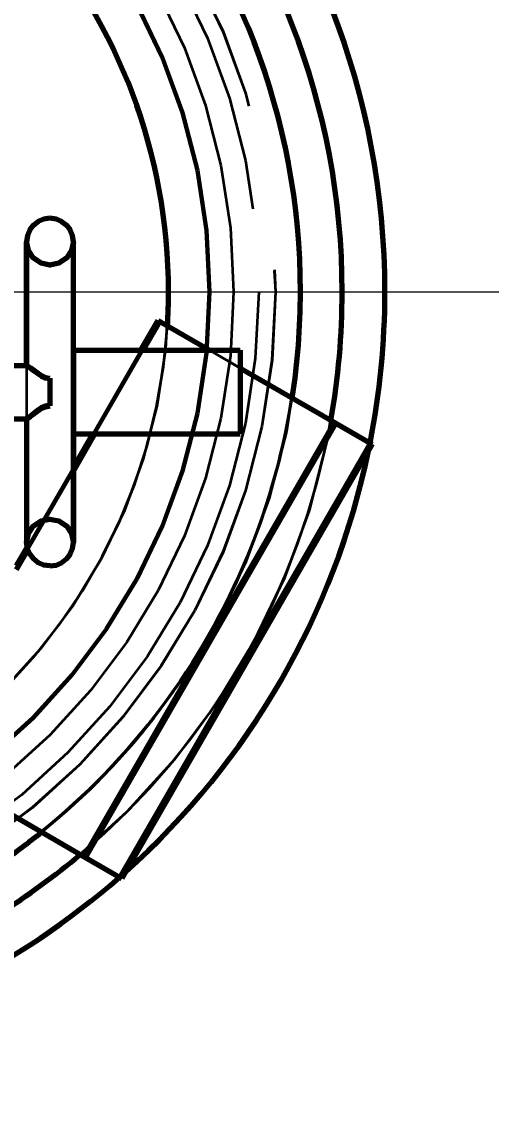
# Model space of a CAD drawing. Header units: millimetres. Extents: x 0 to 2382, y 0 to 420.
# Drawn here: x 165.48 to 168.29, y 138.74 to 145.2 of the extents above; entities that cross this region are included whole.
import ezdxf

# ---------------------------------------------------------------- set-up
doc = ezdxf.new("R2010")
doc.units = ezdxf.units.MM
doc.linetypes.add('IRAM-E-TRAZOS', pattern=[5, 4, -1])
doc.linetypes.add('IRAM-F-TRAZO-PUNTO', pattern=[20, 15, -2, 1, -2])
for name, color, linetype, lineweight in [('01-VISIBLE', 7, 'CONTINUOUS', 70), ('02-OCULTA', 4, 'IRAM-E-TRAZOS', 35), ('03-EJE', 1, 'IRAM-F-TRAZO-PUNTO', 18), ('04-COTA', 3, 'CONTINUOUS', 18)]:
    doc.layers.add(name, color=color, linetype=linetype, lineweight=lineweight)
doc.styles.add('ISO3098', font='isocpeur.ttf')
doc.dimstyles.new('FLAMA-IRAM', dxfattribs={"dimtxt": 3.5, "dimasz": 3.5, "dimexe": 2, "dimexo": 1.5, "dimgap": 1, "dimtad": 1, "dimdec": 1, "dimtxsty": 'ISO3098', "dimblk": 'IRAM_FLECHA', "dimblk1": 'IRAM_FLECHA', "dimblk2": 'IRAM_FLECHA', "dimcen": 2.5, "dimclrd": 256, "dimclre": 256, "dimclrt": 256, "dimazin": 3, "dimtfac": 1, "dimtmove": 0, "dimatfit": 3, "dimlwd": 18, "dimlwe": 18})

# ---------------------------------------------------------------- blocks, each defined once
blk = doc.blocks.new('IRAM_FLECHA')
blk.add_solid([(0, 0), (-1, 0.125), (-1, -0.125)])

msp = doc.modelspace()

# ---------------------------------------------------------------- linework, layer by layer
at = {"layer": '01-VISIBLE'}
for p, q in [((166.1948, 143.2375), (166.2976, 143.4157)), ((166.2075, 143.2375), (166.3072, 143.4102)), ((166.2976, 143.4157), (166.3072, 143.4102)), ((166.3072, 143.4102), (166.6062, 143.2375)), ((165.79, 143.2375), (166.79, 143.2375)), ((164.85, 143.1475), (165.5107, 143.1475)), ((166.79, 143.1314), (167.3621, 142.8011)), ((164.85, 142.8275), (165.5107, 142.8275)), ((165.8621, 140.203), (167.3621, 142.8011)), ((167.3621, 142.8011), (167.5804, 142.675)), ((165.79, 142.5144), (165.9188, 142.7375)), ((165.79, 142.5364), (165.9061, 142.7375)), ((165.79, 142.7375), (166.79, 142.7375)), ((167.5804, 142.675), (166.0804, 140.077)), ((165.45, 141.9475), (165.5133, 142.0572)), ((165.45, 141.9255), (165.5175, 142.0424)), ((165.35, 140.4987), (165.8621, 140.203)), ((165.8621, 140.203), (166.0804, 140.077))]:
    msp.add_line(p, q, dxfattribs=at)
for points in [[(165.65, 144.0275), (165.6138, 144.0227), (165.58, 144.0087), (165.551, 143.9865), (165.5288, 143.9575), (165.5148, 143.9237), (165.51, 143.8875)], [(165.79, 143.8875), (165.7852, 143.9237), (165.7712, 143.9575), (165.749, 143.9865), (165.72, 144.0087), (165.6862, 144.0227), (165.65, 144.0275)], [(165.51, 143.1475), (165.51, 143.2004), (165.51, 143.2532), (165.51, 143.3061), (165.51, 143.3589), (165.51, 143.4118), (165.51, 143.4646), (165.51, 143.5175), (165.51, 143.5704), (165.51, 143.6232), (165.51, 143.6761), (165.51, 143.7289), (165.51, 143.7818), (165.51, 143.8346), (165.51, 143.8875)], [(165.79, 143.8875), (165.7793, 143.8339), (165.749, 143.7885), (165.7036, 143.7582), (165.65, 143.7475), (165.5964, 143.7582), (165.551, 143.7885), (165.5207, 143.8339), (165.51, 143.8875)], [(165.51, 143.8875), (165.51, 143.8346), (165.51, 143.7818), (165.51, 143.7289), (165.51, 143.6761), (165.51, 143.6232), (165.51, 143.5704), (165.51, 143.5175), (165.51, 143.4646), (165.51, 143.4118), (165.51, 143.3589), (165.51, 143.3061), (165.51, 143.2532), (165.51, 143.2004), (165.51, 143.1475)], [(165.79, 142.0875), (165.79, 142.1375), (165.79, 142.1875), (165.79, 142.2375), (165.79, 142.2875), (165.79, 142.3375), (165.79, 142.3875), (165.79, 142.4375), (165.79, 142.4875), (165.79, 142.5375), (165.79, 142.5875), (165.79, 142.6375), (165.79, 142.6875), (165.79, 142.7375), (165.79, 142.7875), (165.79, 142.8375), (165.79, 142.8875), (165.79, 142.9375), (165.79, 142.9875), (165.79, 143.0375), (165.79, 143.0875), (165.79, 143.1375), (165.79, 143.1875), (165.79, 143.2375), (165.79, 143.2875), (165.79, 143.3375), (165.79, 143.3875), (165.79, 143.4375), (165.79, 143.4875), (165.79, 143.5375), (165.79, 143.5875), (165.79, 143.6375), (165.79, 143.6875), (165.79, 143.7375), (165.79, 143.7875), (165.79, 143.8375), (165.79, 143.8875)], [(165.79, 142.9875), (165.79, 143.0375), (165.79, 143.0875), (165.79, 143.1375), (165.79, 143.1875), (165.79, 143.2375), (165.79, 143.2875), (165.79, 143.3375), (165.79, 143.3875), (165.79, 143.4375), (165.79, 143.4875), (165.79, 143.5375), (165.79, 143.5875), (165.79, 143.6375), (165.79, 143.6875), (165.79, 143.7375), (165.79, 143.7875), (165.79, 143.8375), (165.79, 143.8875)], [(165.79, 143.2375), (165.79, 143.1958), (165.79, 143.1542), (165.79, 143.1125), (165.79, 143.0708), (165.79, 143.0292), (165.79, 142.9875)], [(166.79, 143.2375), (166.79, 143.1958), (166.79, 143.1542), (166.79, 143.1125), (166.79, 143.0708), (166.79, 143.0292), (166.79, 142.9875)], [(165.51, 143.1469), (165.51, 143.147), (165.5101, 143.1472), (165.5102, 143.1474), (165.5104, 143.1474), (165.5105, 143.1475), (165.5107, 143.1475)], [(165.5107, 143.1475), (165.5333, 143.1331), (165.5547, 143.1168), (165.5765, 143.101), (165.5992, 143.0865), (165.6236, 143.0753), (165.65, 143.0707)], [(165.65, 143.0707), (165.65, 143.0568), (165.65, 143.043), (165.65, 143.0291), (165.65, 143.0152), (165.65, 143.0014), (165.65, 142.9875)], [(165.65, 142.9875), (165.65, 142.9736), (165.65, 142.9598), (165.65, 142.9459), (165.65, 142.932), (165.65, 142.9182), (165.65, 142.9043)], [(165.79, 142.9875), (165.79, 142.9458), (165.79, 142.9042), (165.79, 142.8625), (165.79, 142.8208), (165.79, 142.7792), (165.79, 142.7375)], [(165.79, 142.9875), (165.79, 142.9375), (165.79, 142.8875), (165.79, 142.8375), (165.79, 142.7875), (165.79, 142.7375), (165.79, 142.6875), (165.79, 142.6375), (165.79, 142.5875), (165.79, 142.5375), (165.79, 142.4875), (165.79, 142.4375), (165.79, 142.3875), (165.79, 142.3375), (165.79, 142.2875), (165.79, 142.2375), (165.79, 142.1875), (165.79, 142.1375), (165.79, 142.0875)], [(166.79, 142.9875), (166.79, 142.9458), (166.79, 142.9042), (166.79, 142.8625), (166.79, 142.8208), (166.79, 142.7792), (166.79, 142.7375)], [(165.5107, 142.8275), (165.5333, 142.8419), (165.5547, 142.8582), (165.5765, 142.874), (165.5992, 142.8885), (165.6236, 142.8997), (165.65, 142.9043)], [(165.51, 142.8281), (165.51, 142.828), (165.5101, 142.8278), (165.5102, 142.8276), (165.5104, 142.8276), (165.5105, 142.8275), (165.5107, 142.8275)], [(165.51, 142.8275), (165.51, 142.7746), (165.51, 142.7218), (165.51, 142.6689), (165.51, 142.6161), (165.51, 142.5632), (165.51, 142.5104), (165.51, 142.4575), (165.51, 142.4046), (165.51, 142.3518), (165.51, 142.2989), (165.51, 142.2461), (165.51, 142.1932), (165.51, 142.1404), (165.51, 142.0875)], [(165.51, 142.8275), (165.51, 142.7746), (165.51, 142.7218), (165.51, 142.6689), (165.51, 142.6161), (165.51, 142.5632), (165.51, 142.5104), (165.51, 142.4575), (165.51, 142.4046), (165.51, 142.3518), (165.51, 142.2989), (165.51, 142.2461), (165.51, 142.1932), (165.51, 142.1404), (165.51, 142.0875)], [(165.51, 142.0875), (165.5207, 142.1411), (165.551, 142.1865), (165.5964, 142.2168), (165.65, 142.2275), (165.7036, 142.2168), (165.749, 142.1865), (165.7793, 142.1411), (165.79, 142.0875)], [(165.65, 141.9475), (165.6138, 141.9523), (165.58, 141.9663), (165.551, 141.9885), (165.5288, 142.0175), (165.5148, 142.0513), (165.51, 142.0875)], [(165.65, 141.9475), (165.6862, 141.9523), (165.72, 141.9663), (165.749, 141.9885), (165.7712, 142.0175), (165.7852, 142.0513), (165.79, 142.0875)]]:
    msp.add_lwpolyline(points, dxfattribs=at)
for radius, start, end in [(16.096, 0, 122.32603), (16, 0, 122.51532), (4.656, 0, 83.83521), (4.4, 0, 83.47502), (4.15, 0, 83.08008), (3.36, 0, 81.44206), (3.36, -3.48523, 0), (4.15, -8.81099, 0), (4.4, -10.06773, 0), (4.656, -11.2061, 0), (4.656, -48.20275, -11.79725), (4.656, -165.06447, -48.7939), (4.15, -55.50981, -51.18901), (4.4, -57.71772, -49.93227)]:
    msp.add_arc((163, 143.5875), radius, start, end, dxfattribs=at)
at = {"layer": '02-OCULTA'}
for p, q in [((167.3466, 142.81), (166.2976, 143.4157)), ((165.9061, 142.7375), (166.1948, 143.2375)), ((165.9188, 142.7375), (166.2075, 143.2375)), ((166.6062, 143.2375), (166.79, 143.1314)), ((165.8466, 140.212), (167.3466, 142.81)), ((167.5631, 142.685), (167.3466, 142.81)), ((166.0631, 140.087), (167.5631, 142.685)), ((167.5631, 142.685), (166.0631, 140.087)), ((167.5804, 142.675), (166.0804, 140.077)), ((167.5804, 142.675), (167.5631, 142.685)), ((165.5133, 142.0572), (165.79, 142.5364)), ((165.5175, 142.0424), (165.79, 142.5144)), ((165.8466, 140.212), (164.7976, 140.8176)), ((166.0631, 140.087), (165.8466, 140.212)), ((166.0804, 140.077), (166.0631, 140.087))]:
    msp.add_line(p, q, dxfattribs=at)
for points in [[(166.8032, 145.2333), (166.8286, 145.1733), (166.853, 145.113), (166.8765, 145.0523), (166.899, 144.9912), (166.9206, 144.9298), (166.9412, 144.8681), (166.9608, 144.806), (166.9795, 144.7436), (166.9971, 144.681), (167.0138, 144.6181), (167.0295, 144.5549), (167.0442, 144.4915), (167.0579, 144.4278), (167.0706, 144.364), (167.0823, 144.3), (167.093, 144.2358), (167.1027, 144.1714), (167.1113, 144.1069), (167.119, 144.0422), (167.1256, 143.9775), (167.1312, 143.9126), (167.1358, 143.8477), (167.1394, 143.7827), (167.142, 143.7177), (167.1435, 143.6526), (167.144, 143.5875)], [(167.144, 143.5875), (167.1435, 143.5224), (167.142, 143.4573), (167.1394, 143.3923), (167.1358, 143.3273), (167.1312, 143.2624), (167.1256, 143.1975), (167.119, 143.1328), (167.1113, 143.0681), (167.1027, 143.0036), (167.093, 142.9392), (167.0823, 142.875), (167.0706, 142.811), (167.0579, 142.7472), (167.0442, 142.6835), (167.0295, 142.6201), (167.0138, 142.5569), (166.9971, 142.494), (166.9795, 142.4314), (166.9608, 142.369), (166.9412, 142.3069), (166.9206, 142.2452), (166.899, 142.1838), (166.8765, 142.1227), (166.853, 142.062), (166.8286, 142.0017), (166.8032, 141.9417), (166.7769, 141.8822), (166.7496, 141.8231), (166.7214, 141.7644), (166.6923, 141.7062), (166.6623, 141.6484), (166.6314, 141.5911), (166.5996, 141.5343), (166.5669, 141.478), (166.5333, 141.4223), (166.4989, 141.367), (166.4636, 141.3123), (166.4274, 141.2582), (166.3904, 141.2047), (166.3526, 141.1517), (166.3139, 141.0994), (166.2744, 141.0476), (166.2341, 140.9965), (166.193, 140.946), (166.1511, 140.8962), (166.1085, 140.847), (166.065, 140.7985), (166.0208, 140.7507), (165.9759, 140.7036), (165.9303, 140.6572), (165.8839, 140.6116), (165.8368, 140.5666), (165.789, 140.5225), (165.7405, 140.479), (165.6913, 140.4364), (165.6415, 140.3945), (165.591, 140.3534), (165.5399, 140.3131), (165.4881, 140.2736), (165.4358, 140.2349)], [(165.79, 142.7375), (165.79, 142.7875), (165.79, 142.8375), (165.79, 142.8875), (165.79, 142.9375), (165.79, 142.9875), (165.79, 143.0375), (165.79, 143.0875), (165.79, 143.1375), (165.79, 143.1875), (165.79, 143.2375)], [(166.79, 142.7375), (166.79, 142.7875), (166.79, 142.8375), (166.79, 142.8875), (166.79, 142.9375), (166.79, 142.9875), (166.79, 143.0375), (166.79, 143.0875), (166.79, 143.1375), (166.79, 143.1875), (166.79, 143.2375)], [(165.51, 143.1469), (165.51, 143.147), (165.51, 143.1471), (165.51, 143.1472), (165.51, 143.1473), (165.51, 143.1474), (165.51, 143.1475)], [(165.51, 143.1475), (165.51, 143.0942), (165.51, 143.0408), (165.51, 142.9875), (165.51, 142.9342), (165.51, 142.8808), (165.51, 142.8275)], [(165.65, 143.0586), (165.6221, 143.0632), (165.5962, 143.0746), (165.5722, 143.0897), (165.5497, 143.1068), (165.5284, 143.1255), (165.51, 143.1469)], [(165.65, 143.0707), (165.65, 143.0568), (165.65, 143.043), (165.65, 143.0291), (165.65, 143.0152), (165.65, 143.0014), (165.65, 142.9875)], [(165.65, 142.9164), (165.65, 142.9401), (165.65, 142.9638), (165.65, 142.9875), (165.65, 143.0112), (165.65, 143.0349), (165.65, 143.0586)], [(165.65, 143.0586), (165.65, 143.0468), (165.65, 143.0349), (165.65, 143.0231), (165.65, 143.0112), (165.65, 142.9994), (165.65, 142.9875)], [(165.65, 142.9875), (165.65, 142.9736), (165.65, 142.9598), (165.65, 142.9459), (165.65, 142.932), (165.65, 142.9182), (165.65, 142.9043)], [(165.65, 142.9875), (165.65, 142.9756), (165.65, 142.9638), (165.65, 142.9519), (165.65, 142.9401), (165.65, 142.9282), (165.65, 142.9164)], [(165.65, 142.9164), (165.6221, 142.9118), (165.5962, 142.9004), (165.5722, 142.8853), (165.5497, 142.8682), (165.5284, 142.8495), (165.51, 142.8281)], [(165.51, 142.8281), (165.51, 142.828), (165.51, 142.8279), (165.51, 142.8278), (165.51, 142.8277), (165.51, 142.8276), (165.51, 142.8275)]]:
    msp.add_lwpolyline(points, dxfattribs=at)
for radius in [16.096, 16, 16, 16, 15.68, 15.68, 15.68, 15.68, 15.68, 15.68, 15.68, 15.68, 15.36, 15.36, 15.36, 15.36, 4.4, 4.15, 4.001, 4.001, 4, 4, 3.9, 3.9, 3.75, 3.75, 3.61, 3.61, 3.6, 3.6, 3.36, 3.36, 3.36]:
    msp.add_circle((163, 143.5875), radius, dxfattribs=at)
for radius, start, end in [(16.03, 162, 18), (16.03, 162, 18), (16, 162, 18), (16, 162, 18), (3.36, -134.37927, -3.48523), (4.15, -51.18901, -8.81099), (4.4, -49.93227, -10.06773), (4.656, -11.79725, -11.2061), (4.656, -48.7939, -48.20275)]:
    msp.add_arc((163, 143.5875), radius, start, end, dxfattribs=at)
at = {"layer": '03-EJE'}
for p, q in [((133, 143.5875), (193, 143.5875)), ((146.7, 143.5875), (179.3, 143.5875))]:
    msp.add_line(p, q, dxfattribs=at)

# ---------------------------------------------------------------- dimensions: what is measured, and where the dimension line sits
at = {"layer": '04-COTA'}
msp.add_linear_dim(base=(147, 96.5), p1=(147, 143.5875), p2=(179, 143.5875), dimstyle='FLAMA-IRAM', override={"dimlfac": 10, "dimpost": '%%c<>'}, dxfattribs=at).render()

doc.saveas('drawing.dxf')
